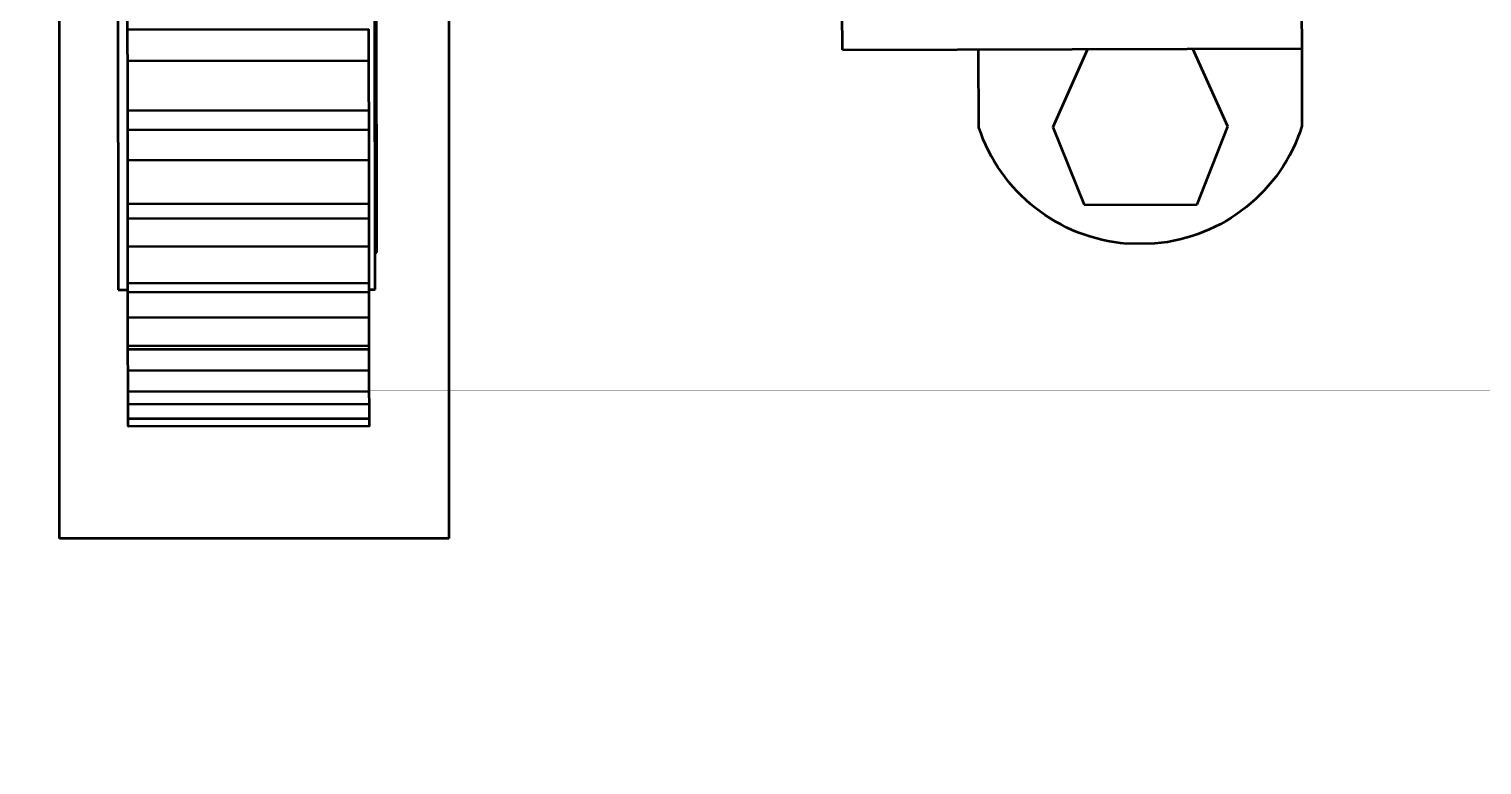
# Model space of a CAD drawing. Header units: millimetres. Extents: x 0 to 586, y -128 to 462.
# Drawn here: x 74.18 to 111.51, y 58.62 to 77.51 of the extents above; entities that cross this region are included whole.
import ezdxf

# ---------------------------------------------------------------- set-up
doc = ezdxf.new("R2010")
doc.units = ezdxf.units.MM
doc.linetypes.add('Сплошная', pattern=[0])
doc.layers.add('Viewport3ForCustomObjects_0', color=7, linetype='Continuous')
doc.layers.add('Видимый контур (ГОСТ)', color=7, linetype='Сплошная', lineweight=50)

# ---------------------------------------------------------------- blocks, each defined once
blk = doc.blocks.new('CustomObjectsInViewport3_0')
at = {"layer": 'Видимый контур (ГОСТ)', "ltscale": 1.31579}
for p, q in [((-10108, -10083), (-10108, -10043)), ((-10106.526, -10049.516), (-10106.496, -10076.616)), ((-10099.896, -10076.608), (-10099.926, -10049.508)), ((-10099.847, -10075.658), (-10099.875, -10050.458)), ((-10098, -10066.548), (-10098, -10083)), ((-10087.886, -10070.453), (-10087.889, -10069.453)), ((-10076.09, -10069.414), (-10076.086, -10070.414)), ((-10106.253, -10069.925), (-10100.053, -10069.918)), ((-10087.886, -10070.453), (-10076.086, -10070.414)), ((-10084.38, -10072.441), (-10084.386, -10070.441)), ((-10081.586, -10070.432), (-10082.48, -10072.435)), ((-10077.98, -10072.42), (-10078.886, -10070.423)), ((-10076.086, -10070.414), (-10076.08, -10072.414)), ((-10106.252, -10070.733), (-10100.052, -10070.726)), ((-10106.251, -10072.008), (-10100.051, -10072.001)), ((-10106.25, -10072.504), (-10100.05, -10072.497)), ((-10082.48, -10072.435), (-10081.673, -10074.432)), ((-10078.773, -10074.423), (-10077.98, -10072.42)), ((-10106.249, -10073.282), (-10100.049, -10073.275)), ((-10106.248, -10074.407), (-10100.048, -10074.4)), ((-10081.673, -10074.432), (-10078.773, -10074.423)), ((-10106.248, -10074.78), (-10100.048, -10074.773)), ((-10106.247, -10075.503), (-10100.047, -10075.496)), ((-10079.861, -10075.426), (-10080.579, -10075.429)), ((-10099.897, -10075.658), (-10099.847, -10075.658)), ((-10106.496, -10076.616), (-10106.246, -10076.615)), ((-10106.246, -10076.442), (-10100.046, -10076.435)), ((-10100.046, -10076.608), (-10099.896, -10076.608)), ((-10100.045, -10076.672), (-10106.245, -10076.679)), ((-10106.245, -10077.324), (-10100.045, -10077.317)), ((-10106.244, -10078.053), (-10100.044, -10078.046)), ((-10106.244, -10078.141), (-10100.044, -10078.134)), ((-10106.243, -10078.686), (-10100.043, -10078.679)), ((-10106.243, -10079.226), (-10100.043, -10079.219)), ((-10106.242, -10079.547), (-10100.042, -10079.54)), ((-10106.242, -10079.921), (-10100.042, -10079.914)), ((-10106.242, -10080.111), (-10100.042, -10080.104)), ((-10098, -10083), (-10108, -10083))]:
    blk.add_line(p, q, dxfattribs=at)
for radius in [56.5, 55]:
    blk.add_circle((-10063, -10063), radius, dxfattribs=at)
at = {"layer": 'Видимый контур (ГОСТ)', "ltscale": 1.31579, "extrusion": (0, 0, -1)}
for start, end in [(274.5282, 341.805), (197.8186, 265.0954)]:
    blk.add_arc((10080.234, -10071.079), 4.364, start, end, dxfattribs=at)
at = {"layer": 'Видимый контур (ГОСТ)', "ltscale": 1.31579}
for points, degree in [([(-10106.253, -10069.925), (-10106.253, -10069.685), (-10106.254, -10069.484), (-10106.254, -10069.321)], 3), ([(-10106.252, -10070.733), (-10106.252, -10070.425), (-10106.253, -10070.155), (-10106.253, -10069.925)], 3), ([(-10100.052, -10070.726), (-10100.052, -10070.418), (-10100.053, -10070.148), (-10100.053, -10069.918)], 3), ([(-10106.251, -10072.008), (-10106.251, -10071.618), (-10106.252, -10070.733)], 2), ([(-10100.051, -10072.001), (-10100.051, -10071.611), (-10100.052, -10070.726)], 2), ([(-10106.25, -10072.504), (-10106.25, -10072.286), (-10106.251, -10072.12), (-10106.251, -10072.008)], 3), ([(-10100.05, -10072.497), (-10100.05, -10072.279), (-10100.051, -10072.113), (-10100.051, -10072.001)], 3), ([(-10106.249, -10073.282), (-10106.25, -10072.969), (-10106.25, -10072.71), (-10106.25, -10072.504)], 3), ([(-10100.049, -10073.275), (-10100.05, -10072.962), (-10100.05, -10072.703), (-10100.05, -10072.497)], 3), ([(-10106.248, -10074.407), (-10106.248, -10074.165), (-10106.249, -10073.282)], 2), ([(-10100.048, -10074.4), (-10100.048, -10074.158), (-10100.049, -10073.275)], 2), ([(-10106.248, -10074.78), (-10106.248, -10074.59), (-10106.248, -10074.466), (-10106.248, -10074.407)], 3), ([(-10100.048, -10074.773), (-10100.048, -10074.583), (-10100.048, -10074.459), (-10100.048, -10074.4)], 3), ([(-10106.247, -10075.503), (-10106.247, -10075.196), (-10106.247, -10074.955), (-10106.248, -10074.78)], 3), ([(-10100.047, -10075.496), (-10100.047, -10075.189), (-10100.047, -10074.948), (-10100.048, -10074.773)], 3), ([(-10106.246, -10076.442), (-10106.246, -10076.356), (-10106.247, -10075.503)], 2), ([(-10100.046, -10076.435), (-10100.046, -10076.349), (-10100.047, -10075.496)], 2), ([(-10106.245, -10076.679), (-10106.246, -10076.524), (-10106.246, -10076.444), (-10106.246, -10076.442)], 3), ([(-10100.045, -10076.672), (-10100.046, -10076.517), (-10100.046, -10076.438), (-10100.046, -10076.435)], 3), ([(-10106.245, -10077.324), (-10106.245, -10077.032), (-10106.245, -10076.817), (-10106.245, -10076.679)], 3), ([(-10100.045, -10077.317), (-10100.045, -10077.025), (-10100.045, -10076.81), (-10100.045, -10076.672)], 3), ([(-10106.244, -10078.053), (-10106.244, -10078.053), (-10106.245, -10077.324)], 2), ([(-10100.044, -10078.046), (-10100.044, -10078.046), (-10100.045, -10077.317)], 2), ([(-10106.244, -10078.141), (-10106.244, -10078.102), (-10106.244, -10078.072), (-10106.244, -10078.053)], 3), ([(-10100.044, -10078.134), (-10100.044, -10078.095), (-10100.044, -10078.066), (-10100.044, -10078.046)], 3), ([(-10106.243, -10078.686), (-10106.244, -10078.42), (-10106.244, -10078.238), (-10106.244, -10078.141)], 3), ([(-10100.043, -10078.679), (-10100.044, -10078.413), (-10100.044, -10078.231), (-10100.044, -10078.134)], 3), ([(-10106.243, -10079.226), (-10106.243, -10079.226), (-10106.243, -10078.686)], 2), ([(-10100.043, -10079.219), (-10100.043, -10079.219), (-10100.043, -10078.679)], 2), ([(-10106.242, -10079.547), (-10106.242, -10079.408), (-10106.243, -10079.301), (-10106.243, -10079.226)], 3), ([(-10100.042, -10079.54), (-10100.042, -10079.401), (-10100.043, -10079.294), (-10100.043, -10079.219)], 3), ([(-10106.242, -10079.921), (-10106.242, -10079.921), (-10106.242, -10079.547)], 2), ([(-10100.042, -10079.914), (-10100.042, -10079.914), (-10100.042, -10079.54)], 2), ([(-10106.242, -10080.111), (-10106.242, -10080.111), (-10106.242, -10079.921)], 2), ([(-10100.042, -10080.104), (-10100.042, -10080.104), (-10100.042, -10079.914)], 2)]:
    blk.add_open_spline(points, degree=degree, dxfattribs=at)

msp = doc.modelspace()

# ---------------------------------------------------------------- block references
at = {"layer": 'Viewport3ForCustomObjects_0'}
msp.add_blockref('CustomObjectsInViewport3_0', (10182.966, 10147.43), dxfattribs=at)

doc.saveas('drawing.dxf')
